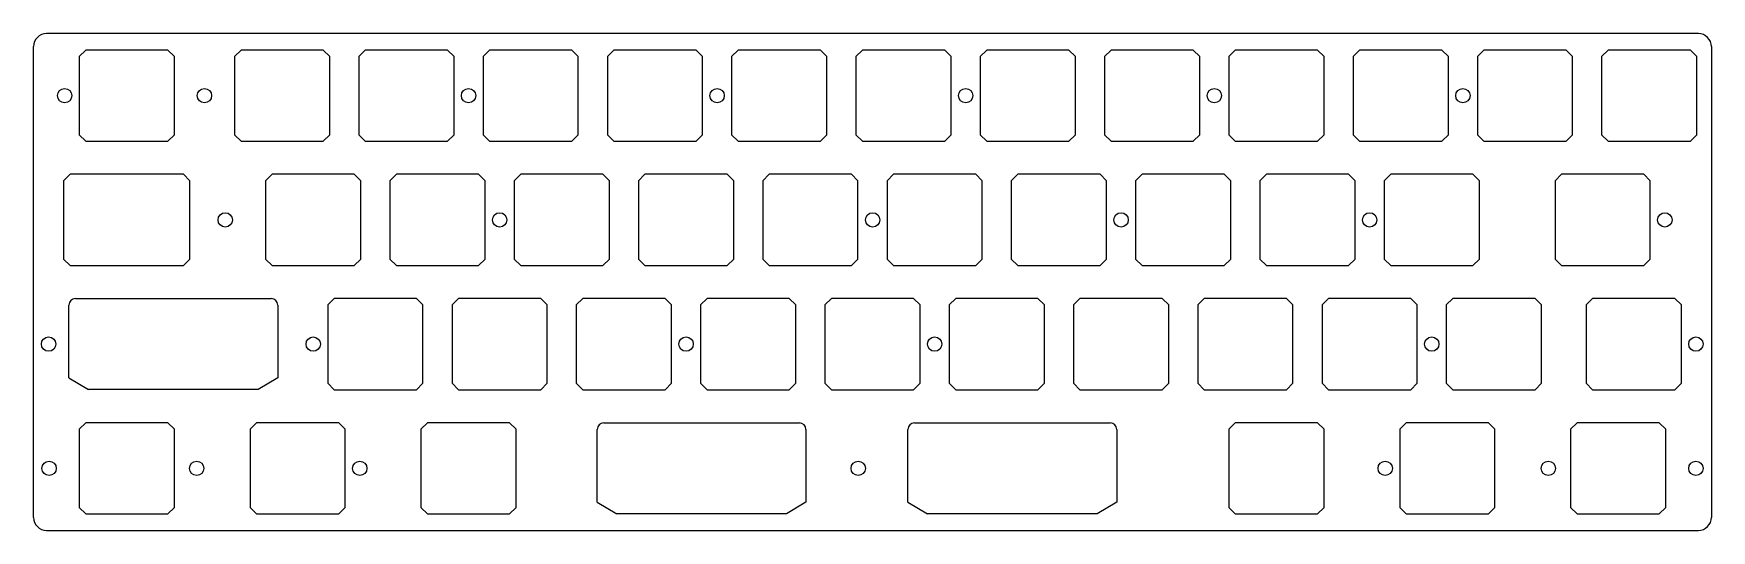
# Model space of a CAD drawing. Extents: x 19 to 277, y -130 to -54.
import ezdxf

# ---------------------------------------------------------------- set-up
doc = ezdxf.new("R2010")
doc.units = 0
doc.layers.add('BLACK', color=7, linetype='CONTINUOUS')

msp = doc.modelspace()

# ---------------------------------------------------------------- linework, layer by layer
at = {"layer": 'BLACK', "linetype": 'CONTINUOUS'}
for p, q in [((274.539, -53.5975), (21.3638, -53.5975)), ((19.3637, -127.797), (19.3637, -55.5975)), ((26.3513, -57.1225), (27.3513, -56.1225)), ((39.9513, -56.1225), (27.3513, -56.1225)), ((40.9512, -57.1225), (39.9513, -56.1225)), ((50.1634, -57.1225), (51.1634, -56.1225)), ((63.7634, -56.1225), (51.1634, -56.1225)), ((64.7634, -57.1225), (63.7634, -56.1225)), ((69.2134, -57.1225), (70.2134, -56.1225)), ((82.8134, -56.1225), (70.2134, -56.1225)), ((83.8134, -57.1225), (82.8134, -56.1225)), ((88.2634, -57.1225), (89.2634, -56.1225)), ((101.863, -56.1225), (89.2634, -56.1225)), ((102.863, -57.1225), (101.863, -56.1225)), ((107.313, -57.1225), (108.313, -56.1225)), ((120.913, -56.1225), (108.313, -56.1225)), ((121.913, -57.1225), (120.913, -56.1225)), ((126.363, -57.1225), (127.363, -56.1225)), ((139.963, -56.1225), (127.363, -56.1225)), ((140.963, -57.1225), (139.963, -56.1225)), ((145.413, -57.1225), (146.413, -56.1225)), ((159.013, -56.1225), (146.413, -56.1225)), ((160.013, -57.1225), (159.013, -56.1225)), ((164.463, -57.1225), (165.463, -56.1225)), ((178.063, -56.1225), (165.463, -56.1225)), ((179.063, -57.1225), (178.063, -56.1225)), ((183.513, -57.1225), (184.513, -56.1225)), ((197.113, -56.1225), (184.513, -56.1225)), ((198.113, -57.1225), (197.113, -56.1225)), ((202.563, -57.1225), (203.563, -56.1225)), ((216.163, -56.1225), (203.563, -56.1225)), ((217.163, -57.1225), (216.163, -56.1225)), ((221.613, -57.1225), (222.613, -56.1225)), ((235.213, -56.1225), (222.613, -56.1225)), ((236.213, -57.1225), (235.213, -56.1225)), ((240.663, -57.1225), (241.663, -56.1225)), ((254.263, -56.1225), (241.663, -56.1225)), ((255.263, -57.1225), (254.263, -56.1225)), ((259.713, -57.1225), (260.713, -56.1225)), ((273.313, -56.1225), (260.713, -56.1225)), ((274.313, -57.1225), (273.313, -56.1225)), ((276.539, -55.5975), (276.539, -127.797)), ((26.3513, -57.1225), (26.3513, -69.1225)), ((40.9512, -69.1225), (40.9512, -57.1225)), ((50.1634, -57.1225), (50.1634, -69.1225)), ((64.7634, -69.1225), (64.7634, -57.1225)), ((69.2134, -57.1225), (69.2134, -69.1225)), ((83.8134, -69.1225), (83.8134, -57.1225)), ((88.2634, -57.1225), (88.2634, -69.1225)), ((102.863, -69.1225), (102.863, -57.1225)), ((107.313, -57.1225), (107.313, -69.1225)), ((121.913, -69.1225), (121.913, -57.1225)), ((126.363, -57.1225), (126.363, -69.1225)), ((140.963, -69.1225), (140.963, -57.1225)), ((145.413, -57.1225), (145.413, -69.1225)), ((160.013, -69.1225), (160.013, -57.1225)), ((164.463, -57.1225), (164.463, -69.1225)), ((179.063, -69.1225), (179.063, -57.1225)), ((183.513, -57.1225), (183.513, -69.1225)), ((198.113, -69.1225), (198.113, -57.1225)), ((202.563, -57.1225), (202.563, -69.1225)), ((217.163, -69.1225), (217.163, -57.1225)), ((221.613, -57.1225), (221.613, -69.1225)), ((236.213, -69.1225), (236.213, -57.1225)), ((240.663, -57.1225), (240.663, -69.1225)), ((255.263, -69.1225), (255.263, -57.1225)), ((259.713, -57.1225), (259.713, -69.1225)), ((274.313, -69.1225), (274.313, -57.1225)), ((27.3513, -70.1225), (26.3513, -69.1225)), ((39.9513, -70.1225), (40.9512, -69.1225)), ((51.1634, -70.1225), (50.1634, -69.1225)), ((63.7634, -70.1225), (64.7634, -69.1225)), ((70.2134, -70.1225), (69.2134, -69.1225)), ((82.8134, -70.1225), (83.8134, -69.1225)), ((89.2634, -70.1225), (88.2634, -69.1225)), ((101.863, -70.1225), (102.863, -69.1225)), ((108.313, -70.1225), (107.313, -69.1225)), ((120.913, -70.1225), (121.913, -69.1225)), ((127.363, -70.1225), (126.363, -69.1225)), ((139.963, -70.1225), (140.963, -69.1225)), ((146.413, -70.1225), (145.413, -69.1225)), ((159.013, -70.1225), (160.013, -69.1225)), ((165.463, -70.1225), (164.463, -69.1225)), ((178.063, -70.1225), (179.063, -69.1225)), ((184.513, -70.1225), (183.513, -69.1225)), ((197.113, -70.1225), (198.113, -69.1225)), ((203.563, -70.1225), (202.563, -69.1225)), ((216.163, -70.1225), (217.163, -69.1225)), ((222.613, -70.1225), (221.613, -69.1225)), ((235.213, -70.1225), (236.213, -69.1225)), ((241.663, -70.1225), (240.663, -69.1225)), ((254.263, -70.1225), (255.263, -69.1225)), ((260.713, -70.1225), (259.713, -69.1225)), ((273.313, -70.1225), (274.313, -69.1225)), ((27.3513, -70.1225), (39.9513, -70.1225)), ((51.1634, -70.1225), (63.7634, -70.1225)), ((70.2134, -70.1225), (82.8134, -70.1225)), ((89.2634, -70.1225), (101.863, -70.1225)), ((108.313, -70.1225), (120.913, -70.1225)), ((127.363, -70.1225), (139.963, -70.1225)), ((146.413, -70.1225), (159.013, -70.1225)), ((165.463, -70.1225), (178.063, -70.1225)), ((184.513, -70.1225), (197.113, -70.1225)), ((203.563, -70.1225), (216.163, -70.1225)), ((222.613, -70.1225), (235.213, -70.1225)), ((241.663, -70.1225), (254.263, -70.1225)), ((260.713, -70.1225), (273.313, -70.1225)), ((23.97, -76.173), (24.97, -75.173)), ((23.97, -76.173), (23.97, -88.173)), ((42.3325, -75.173), (24.97, -75.173)), ((43.3325, -76.173), (42.3325, -75.173)), ((43.3325, -88.173), (43.3325, -76.173)), ((54.9259, -76.1725), (55.9259, -75.1725)), ((54.9259, -76.1725), (54.9259, -88.1725)), ((68.5259, -75.1725), (55.9259, -75.1725)), ((69.5259, -76.1725), (68.5259, -75.1725)), ((69.5259, -88.1725), (69.5259, -76.1725)), ((73.9759, -76.1725), (74.9759, -75.1725)), ((73.9759, -76.1725), (73.9759, -88.1725)), ((87.5759, -75.1725), (74.9759, -75.1725)), ((88.5759, -76.1725), (87.5759, -75.1725)), ((88.5759, -88.1725), (88.5759, -76.1725)), ((93.0259, -76.1725), (94.0259, -75.1725)), ((93.0259, -76.1725), (93.0259, -88.1725)), ((106.626, -75.1725), (94.0259, -75.1725)), ((107.626, -76.1725), (106.626, -75.1725)), ((107.626, -88.1725), (107.626, -76.1725)), ((112.076, -76.1725), (113.076, -75.1725)), ((112.076, -76.1725), (112.076, -88.1725)), ((125.676, -75.1725), (113.076, -75.1725)), ((126.676, -76.1725), (125.676, -75.1725)), ((126.676, -88.1725), (126.676, -76.1725)), ((131.126, -76.1725), (132.126, -75.1725)), ((131.126, -76.1725), (131.126, -88.1725)), ((144.726, -75.1725), (132.126, -75.1725)), ((145.726, -76.1725), (144.726, -75.1725)), ((145.726, -88.1725), (145.726, -76.1725)), ((150.176, -76.1725), (151.176, -75.1725)), ((150.176, -76.1725), (150.176, -88.1725)), ((163.776, -75.1725), (151.176, -75.1725)), ((164.776, -76.1725), (163.776, -75.1725)), ((164.776, -88.1725), (164.776, -76.1725)), ((169.226, -76.1725), (170.226, -75.1725)), ((169.226, -76.1725), (169.226, -88.1725)), ((182.826, -75.1725), (170.226, -75.1725)), ((183.826, -76.1725), (182.826, -75.1725)), ((183.826, -88.1725), (183.826, -76.1725)), ((188.276, -76.1725), (189.276, -75.1725)), ((188.276, -76.1725), (188.276, -88.1725)), ((201.876, -75.1725), (189.276, -75.1725)), ((202.876, -76.1725), (201.876, -75.1725)), ((202.876, -88.1725), (202.876, -76.1725)), ((207.326, -76.1725), (208.326, -75.1725)), ((207.326, -76.1725), (207.326, -88.1725)), ((220.926, -75.1725), (208.326, -75.1725)), ((221.926, -76.1725), (220.926, -75.1725)), ((221.926, -88.1725), (221.926, -76.1725)), ((226.376, -76.1725), (227.376, -75.1725)), ((226.376, -76.1725), (226.376, -88.1725)), ((239.976, -75.1725), (227.376, -75.1725)), ((240.976, -76.1725), (239.976, -75.1725)), ((240.976, -88.1725), (240.976, -76.1725)), ((252.57, -76.1725), (253.57, -75.1725)), ((252.57, -76.1725), (252.57, -88.1725)), ((266.17, -75.1725), (253.57, -75.1725)), ((267.17, -76.1725), (266.17, -75.1725)), ((267.17, -88.1725), (267.17, -76.1725)), ((24.97, -89.173), (23.97, -88.173)), ((24.97, -89.173), (42.3325, -89.173)), ((42.3325, -89.173), (43.3325, -88.173)), ((55.9259, -89.1725), (54.9259, -88.1725)), ((55.9259, -89.1725), (68.5259, -89.1725)), ((68.5259, -89.1725), (69.5259, -88.1725)), ((74.9759, -89.1725), (73.9759, -88.1725)), ((74.9759, -89.1725), (87.5759, -89.1725)), ((87.5759, -89.1725), (88.5759, -88.1725)), ((94.0259, -89.1725), (93.0259, -88.1725)), ((94.0259, -89.1725), (106.626, -89.1725)), ((106.626, -89.1725), (107.626, -88.1725)), ((113.076, -89.1725), (112.076, -88.1725)), ((113.076, -89.1725), (125.676, -89.1725)), ((125.676, -89.1725), (126.676, -88.1725)), ((132.126, -89.1725), (131.126, -88.1725)), ((132.126, -89.1725), (144.726, -89.1725)), ((144.726, -89.1725), (145.726, -88.1725)), ((151.176, -89.1725), (150.176, -88.1725)), ((151.176, -89.1725), (163.776, -89.1725)), ((163.776, -89.1725), (164.776, -88.1725)), ((170.226, -89.1725), (169.226, -88.1725)), ((170.226, -89.1725), (182.826, -89.1725)), ((182.826, -89.1725), (183.826, -88.1725)), ((189.276, -89.1725), (188.276, -88.1725)), ((189.276, -89.1725), (201.876, -89.1725)), ((201.876, -89.1725), (202.876, -88.1725)), ((208.326, -89.1725), (207.326, -88.1725)), ((208.326, -89.1725), (220.926, -89.1725)), ((220.926, -89.1725), (221.926, -88.1725)), ((227.376, -89.1725), (226.376, -88.1725)), ((227.376, -89.1725), (239.976, -89.1725)), ((239.976, -89.1725), (240.976, -88.1725)), ((253.57, -89.1725), (252.57, -88.1725)), ((253.57, -89.1725), (266.17, -89.1725)), ((266.17, -89.1725), (267.17, -88.1725)), ((25.7947, -94.2476), (55.7947, -94.2476)), ((64.4509, -95.2227), (65.4509, -94.2227)), ((78.0509, -94.2227), (65.4509, -94.2227)), ((79.0509, -95.2227), (78.0509, -94.2227)), ((83.5009, -95.2227), (84.5009, -94.2227)), ((97.1009, -94.2227), (84.5009, -94.2227)), ((98.1009, -95.2227), (97.1009, -94.2227)), ((102.551, -95.2227), (103.551, -94.2227)), ((116.151, -94.2227), (103.551, -94.2227)), ((117.151, -95.2227), (116.151, -94.2227)), ((121.601, -95.2227), (122.601, -94.2227)), ((135.201, -94.2227), (122.601, -94.2227)), ((136.201, -95.2227), (135.201, -94.2227)), ((140.651, -95.2227), (141.651, -94.2227)), ((154.251, -94.2227), (141.651, -94.2227)), ((155.251, -95.2227), (154.251, -94.2227)), ((159.701, -95.2227), (160.701, -94.2227)), ((173.301, -94.2227), (160.701, -94.2227)), ((174.301, -95.2227), (173.301, -94.2227)), ((178.751, -95.2227), (179.751, -94.2227)), ((192.351, -94.2227), (179.751, -94.2227)), ((193.351, -95.2227), (192.351, -94.2227)), ((197.801, -95.2227), (198.801, -94.2227)), ((211.401, -94.2227), (198.801, -94.2227)), ((212.401, -95.2227), (211.401, -94.2227)), ((216.851, -95.2227), (217.851, -94.2227)), ((230.451, -94.2227), (217.851, -94.2227)), ((231.451, -95.2227), (230.451, -94.2227)), ((235.901, -95.2227), (236.901, -94.2227)), ((249.501, -94.2227), (236.901, -94.2227)), ((250.501, -95.2227), (249.501, -94.2227)), ((257.331, -95.2227), (258.331, -94.2227)), ((270.931, -94.2227), (258.331, -94.2227)), ((271.931, -95.2227), (270.931, -94.2227)), ((24.7947, -106.398), (24.7947, -95.2476)), ((56.7947, -95.2476), (56.7947, -106.398)), ((64.4509, -95.2227), (64.4509, -107.223)), ((79.0509, -107.223), (79.0509, -95.2227)), ((83.5009, -95.2227), (83.5009, -107.223)), ((98.1009, -107.223), (98.1009, -95.2227)), ((102.551, -95.2227), (102.551, -107.223)), ((117.151, -107.223), (117.151, -95.2227)), ((121.601, -95.2227), (121.601, -107.223)), ((136.201, -107.223), (136.201, -95.2227)), ((140.651, -95.2227), (140.651, -107.223)), ((155.251, -107.223), (155.251, -95.2227)), ((159.701, -95.2227), (159.701, -107.223)), ((174.301, -107.223), (174.301, -95.2227)), ((178.751, -95.2227), (178.751, -107.223)), ((193.351, -107.223), (193.351, -95.2227)), ((197.801, -95.2227), (197.801, -107.223)), ((212.401, -107.223), (212.401, -95.2227)), ((216.851, -95.2227), (216.851, -107.223)), ((231.451, -107.223), (231.451, -95.2227)), ((235.901, -95.2227), (235.901, -107.223)), ((250.501, -107.223), (250.501, -95.2227)), ((257.331, -95.2227), (257.331, -107.223)), ((271.931, -107.223), (271.931, -95.2227)), ((24.7947, -106.398), (27.7947, -108.198)), ((56.7947, -106.398), (53.7947, -108.198)), ((65.4509, -108.223), (64.4509, -107.223)), ((78.0509, -108.223), (79.0509, -107.223)), ((84.5009, -108.223), (83.5009, -107.223)), ((97.1009, -108.223), (98.1009, -107.223)), ((103.551, -108.223), (102.551, -107.223)), ((116.151, -108.223), (117.151, -107.223)), ((122.601, -108.223), (121.601, -107.223)), ((135.201, -108.223), (136.201, -107.223)), ((141.651, -108.223), (140.651, -107.223)), ((154.251, -108.223), (155.251, -107.223)), ((160.701, -108.223), (159.701, -107.223)), ((173.301, -108.223), (174.301, -107.223)), ((179.751, -108.223), (178.751, -107.223)), ((192.351, -108.223), (193.351, -107.223)), ((198.801, -108.223), (197.801, -107.223)), ((211.401, -108.223), (212.401, -107.223)), ((217.851, -108.223), (216.851, -107.223)), ((230.451, -108.223), (231.451, -107.223)), ((236.901, -108.223), (235.901, -107.223)), ((249.501, -108.223), (250.501, -107.223)), ((258.331, -108.223), (257.331, -107.223)), ((270.931, -108.223), (271.931, -107.223)), ((53.7947, -108.198), (27.7947, -108.198)), ((65.4509, -108.223), (78.0509, -108.223)), ((84.5009, -108.223), (97.1009, -108.223)), ((103.551, -108.223), (116.151, -108.223)), ((122.601, -108.223), (135.201, -108.223)), ((141.651, -108.223), (154.251, -108.223)), ((160.701, -108.223), (173.301, -108.223)), ((179.751, -108.223), (192.351, -108.223)), ((198.801, -108.223), (211.401, -108.223)), ((217.851, -108.223), (230.451, -108.223)), ((236.901, -108.223), (249.501, -108.223)), ((258.331, -108.223), (270.931, -108.223)), ((27.3509, -113.273), (26.3509, -114.273)), ((26.3509, -114.273), (26.3509, -126.273)), ((39.9509, -113.273), (27.3509, -113.273)), ((39.9509, -113.273), (40.9509, -114.273)), ((40.9509, -126.273), (40.9509, -114.273)), ((53.5446, -113.273), (52.5446, -114.273)), ((52.5446, -114.273), (52.5446, -126.273)), ((66.1446, -113.273), (53.5446, -113.273)), ((66.1446, -113.273), (67.1446, -114.273)), ((67.1446, -126.273), (67.1446, -114.273)), ((79.7384, -113.273), (78.7384, -114.273)), ((78.7384, -114.273), (78.7384, -126.273)), ((92.3384, -113.273), (79.7384, -113.273)), ((92.3384, -113.273), (93.3384, -114.273)), ((93.3384, -126.273), (93.3384, -114.273)), ((105.756, -125.448), (105.756, -114.298)), ((106.756, -113.298), (136.756, -113.298)), ((137.756, -114.298), (137.756, -125.448)), ((153.381, -125.448), (153.381, -114.298)), ((154.381, -113.298), (184.381, -113.298)), ((185.381, -114.298), (185.381, -125.448)), ((202.564, -114.273), (203.564, -113.273)), ((202.564, -114.273), (202.564, -126.273)), ((216.164, -113.273), (203.564, -113.273)), ((217.164, -114.273), (216.164, -113.273)), ((217.164, -126.273), (217.164, -114.273)), ((228.756, -114.273), (229.756, -113.273)), ((228.756, -114.273), (228.756, -126.273)), ((242.356, -113.273), (229.756, -113.273)), ((243.356, -114.273), (242.356, -113.273)), ((243.356, -126.273), (243.356, -114.273)), ((254.951, -114.273), (255.951, -113.273)), ((254.951, -114.273), (254.951, -126.273)), ((268.551, -113.273), (255.951, -113.273)), ((269.551, -114.273), (268.551, -113.273)), ((269.551, -126.273), (269.551, -114.273)), ((105.756, -125.448), (108.756, -127.248)), ((137.756, -125.448), (134.756, -127.248)), ((153.381, -125.448), (156.381, -127.248)), ((185.381, -125.448), (182.381, -127.248)), ((26.3509, -126.273), (27.3509, -127.273)), ((27.3509, -127.273), (39.9509, -127.273)), ((40.9509, -126.273), (39.9509, -127.273)), ((52.5446, -126.273), (53.5446, -127.273)), ((53.5446, -127.273), (66.1446, -127.273)), ((67.1446, -126.273), (66.1446, -127.273)), ((78.7384, -126.273), (79.7384, -127.273)), ((79.7384, -127.273), (92.3384, -127.273)), ((93.3384, -126.273), (92.3384, -127.273)), ((134.756, -127.248), (108.756, -127.248)), ((182.381, -127.248), (156.381, -127.248)), ((203.564, -127.273), (202.564, -126.273)), ((203.564, -127.273), (216.164, -127.273)), ((216.164, -127.273), (217.164, -126.273)), ((229.756, -127.273), (228.756, -126.273)), ((229.756, -127.273), (242.356, -127.273)), ((242.356, -127.273), (243.356, -126.273)), ((255.951, -127.273), (254.951, -126.273)), ((255.951, -127.273), (268.551, -127.273)), ((268.551, -127.273), (269.551, -126.273)), ((21.3637, -129.797), (274.539, -129.797))]:
    msp.add_line(p, q, dxfattribs=at)
at = {"layer": 'BLACK'}
for centre in [(24.1262, -63.1225), (45.5575, -63.1225), (86.0387, -63.1225), (124.139, -63.1225), (162.239, -63.1225), (200.339, -63.1225), (238.439, -63.1225), (48.745, -82.1725), (90.8012, -82.1725), (147.976, -82.1725), (186.051, -82.1725), (224.151, -82.1725), (269.395, -82.1725), (21.67, -101.222), (62.2263, -101.222), (119.376, -101.222), (157.476, -101.222), (233.676, -101.222), (274.157, -101.222), (21.745, -120.272), (44.3669, -120.272), (69.37, -120.272), (145.759, -120.272), (226.532, -120.272), (251.536, -120.272), (274.157, -120.272)]:
    msp.add_circle(centre, 1.1, dxfattribs=at)
for centre, radius, start, end in [((21.3637, -55.5975), 2, 90, 180), ((274.539, -55.5975), 2, 0, 90.0014), ((25.7947, -95.2476), 1, -270, -180), ((55.7947, -95.2476), 1, 0, 90), ((106.756, -114.298), 1, -270, -180), ((136.756, -114.298), 1, 0, 90), ((154.381, -114.298), 1, -270, -180), ((184.381, -114.298), 1, 0, 90), ((21.3637, -127.797), 2, -180, -90), ((274.539, -127.797), 1.9999, -90.0014, 0)]:
    msp.add_arc(centre, radius, start, end, dxfattribs=at)

doc.saveas('drawing.dxf')
